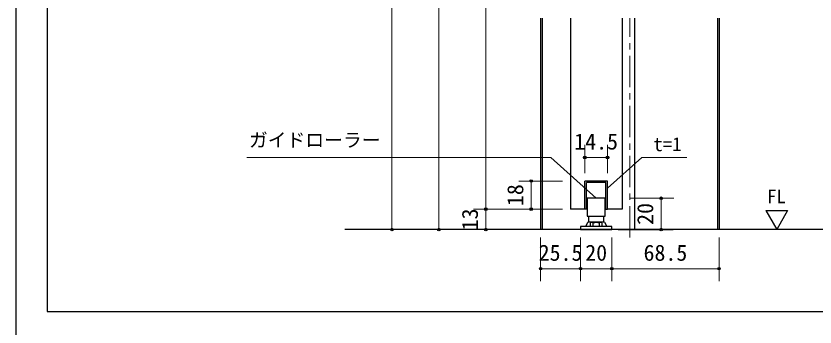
# Model space of a CAD drawing. Units: millimetres at full size. Extents: x -800 to 800, y -560 to 560.
# Drawn here: x -800 to -289, y -34 to 165 of the extents above; entities that cross this region are included whole.
import ezdxf
from ezdxf.enums import TextEntityAlignment as Align

# ---------------------------------------------------------------- set-up
doc = ezdxf.new("R2010")
doc.units = ezdxf.units.MM
doc.header["$LTSCALE"] = 4
doc.header["$PDMODE"] = 32
doc.header["$PDSIZE"] = 1.6
doc.linetypes.add('CHAIN1', pattern=[8, 5, -1, 1, -1])
doc.layers.add('0-0', color=7, linetype='Continuous', lineweight=25)
doc.layers.add('2-0', color=7, linetype='Continuous', lineweight=25)
doc.styles.add('ＭＳ ゴシック', font='')
doc.styles.get('ＭＳ ゴシック').set_extended_font_data('MS Gothic')

msp = doc.modelspace()

# ---------------------------------------------------------------- linework, layer by layer
at = {"layer": '0-0'}
for p, q in [((-800, 560), (-800, -560)), ((-780, 540), (-780, -24)), ((-780, -24), (152, -24))]:
    msp.add_line(p, q, dxfattribs=at)
at = {"layer": '2-0', "color": 4, "lineweight": 9}
for p, q in [((-559.794, 28.203), (-559.794, 428.203)), ((-529.794, 28.203), (-529.794, 392.202)), ((-499.794, 41.203), (-499.794, 358.203)), ((-436.546, 82.203), (-436.546, 64.203)), ((-422.046, 82.203), (-422.046, 64.203)), ((-458.368, 74.261), (-652.561, 74.261)), ((-429.296, 48.203), (-458.368, 74.261)), ((-436.546, 74.203), (-422.046, 74.203)), ((-478.796, 59.203), (-450.796, 59.203)), ((-470.796, 41.203), (-470.796, 59.203)), ((-379.796, 48.203), (-407.795, 48.203)), ((-387.796, 28.203), (-387.796, 48.203)), ((-507.794, 41.203), (-469.794, 41.203)), ((-499.794, 28.203), (-499.794, 41.203)), ((-478.796, 41.203), (-450.796, 41.203)), ((-567.794, 28.203), (-529.794, 28.203)), ((-537.794, 28.203), (-499.794, 28.203)), ((-507.794, 28.203), (-469.794, 28.203)), ((-379.796, 28.203), (-407.795, 28.203)), ((-464.796, -4.797), (-464.796, 23.203)), ((-439.294, -4.797), (-439.294, 23.203)), ((-419.297, -4.797), (-419.297, 23.203)), ((-350.796, -4.797), (-350.796, 23.203)), ((-464.796, 3.203), (-439.294, 3.203)), ((-439.294, 3.203), (-419.297, 3.203)), ((-419.297, 3.203), (-350.796, 3.203))]:
    msp.add_line(p, q, dxfattribs=at)
at = {"layer": '2-0'}
for p, q in [((-464.796, 163.203), (-464.796, 28.203)), ((-463.796, 163.203), (-463.796, 28.203)), ((-445.796, 163.203), (-445.796, 41.203)), ((-412.796, 163.203), (-412.796, 41.203)), ((-404.796, 163.203), (-404.796, 28.203)), ((-351.796, 163.203), (-351.796, 28.203)), ((-350.796, 163.203), (-350.796, 28.203)), ((-436.546, 41.203), (-436.546, 59.203)), ((-422.046, 59.203), (-436.546, 59.203)), ((-435.546, 41.203), (-435.546, 58.203)), ((-423.046, 58.203), (-435.546, 58.203)), ((-423.046, 41.203), (-423.046, 58.203)), ((-422.046, 41.203), (-422.046, 59.203)), ((-436.546, 41.203), (-445.796, 41.203)), ((-435.546, 41.203), (-436.546, 41.203)), ((-423.046, 41.203), (-422.046, 41.203)), ((-412.796, 41.203), (-422.046, 41.203)), ((-434.049, 33.01), (-434.049, 36.709)), ((-424.543, 36.709), (-424.543, 33.01)), ((-321.002, 40.325), (-314, 28.203)), ((-321.002, 40.325), (-307.005, 40.325)), ((-307.005, 40.325), (-314, 28.203)), ((-435.972, 30.242), (-434.55, 33.01)), ((-424.042, 33.01), (-434.55, 33.01)), ((-424.042, 33.01), (-422.598, 30.204)), ((-133.206, 28.203), (-589.794, 28.203)), ((-468.796, 28.203), (-556.851, 28.203)), ((-415.296, 28.203), (-380.227, 28.203))]:
    msp.add_line(p, q, dxfattribs=at)
at = {"layer": '2-0', "color": 4, "linetype": 'CHAIN1', "lineweight": 9}
msp.add_line((-407.796, 23.203), (-407.796, 163.203), dxfattribs=at)
at = {"layer": '2-0', "color": 4, "lineweight": 9}
msp.add_lwpolyline([(-422.046, 54.701), (-400.224, 74.261), (-371.38, 74.261)], dxfattribs=at)
at = {"layer": '2-0'}
for points in [[(-435.05, 36.709), (-423.542, 36.709), (-423.542, 48.203), (-435.05, 48.203)], [(-439.296, 28.203), (-419.296, 28.203), (-419.296, 30.204), (-439.296, 30.204)]]:
    msp.add_lwpolyline(points, close=True, dxfattribs=at)
for points in [[(-425.541, 30.204), (-425.541, 32.358), (-426.144, 32.706), (-432.448, 32.706), (-433.051, 32.358), (-433.051, 30.204)], [(-431.174, 30.204), (-431.174, 32.358), (-431.299, 32.431)], [(-427.292, 32.431), (-427.418, 32.358), (-427.418, 30.204)]]:
    msp.add_lwpolyline(points, dxfattribs=at)
for centre, radius, start, end in [((-432.112, 31.022), 1.626, 60, 120), ((-429.296, 26.434), 6.214, 72.41206, 107.58794), ((-426.479, 31.022), 1.626, 60, 120)]:
    msp.add_arc(centre, radius, start, end, dxfattribs=at)
at = {"layer": '2-0', "color": 4}
for p in [(-436.546, 74.203), (-422.046, 74.203), (-470.796, 59.203), (-387.796, 48.203), (-499.794, 41.203), (-470.796, 41.203), (-559.794, 28.203), (-529.794, 28.203), (-499.794, 28.203), (-387.796, 28.203), (-464.796, 3.203), (-439.294, 3.203), (-419.297, 3.203), (-350.796, 3.203)]:
    msp.add_point(p, dxfattribs=at)

# ---------------------------------------------------------------- texts
at = {"layer": '2-0', "style": 'ＭＳ ゴシック'}
for s, height, p in [('ガイドローラー', 8.798, (-651.149, 78.325)), ('14.5', 10.26, (-443.296, 76.203)), ('t=1', 8.798, (-392.785, 75.634)), ('FL', 8.798, (-320.084, 42.342)), ('25.5', 10.26, (-466.045, 5.203)), ('20', 10.26, (-436.295, 5.203)), ('68.5', 10.26, (-399.046, 5.203))]:
    msp.add_text(s, height=height, dxfattribs=at).set_placement(p, align=Align.BOTTOM_LEFT)
for s, p in [('18', (-472.796, 43.203)), ('20', (-389.796, 31.203)), ('13', (-501.794, 27.703))]:
    msp.add_text(s, height=10.26, rotation=90, dxfattribs=at).set_placement(p, align=Align.BOTTOM_LEFT)

doc.saveas('drawing.dxf')
